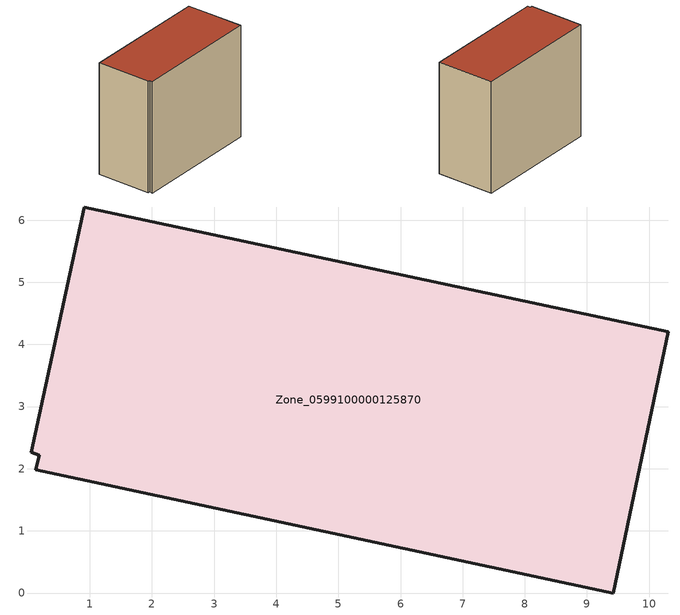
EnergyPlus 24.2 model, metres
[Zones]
Zone_0599100000125870
 floor ground (C_G): 9.42,0 0.13,1.98 0.18,2.22 0.06,2.26 0.91,6.21 10.31,4.2 z0
 wall outside (C_F): 9.42,0 10.31,4.2 0.91,6.21 0.06,2.26 0.18,2.22 0.13,1.98 9.42,0 z0:8.39
 roof outside (C_R): 0.13,1.98 9.42,0 10.31,4.2 0.91,6.21 0.06,2.26 0.18,2.22 z8.39
[BUILDING]
Pand.0599100000125870: North Axis=0; Terrain=City; Loads Convergence Tolerance Value=0.04; Temperature Convergence Tolerance Value=0.4; Solar Distribution=FullExterior; Maximum Number of Warmup Days=25; Minimum Number of Warmup Days=1
[Site:Location]
Rotterdam.The.Hague.AP_ZH_NLD Design_Conditions: Latitude=51.96; Longitude=4.45; Time Zone=1; Elevation=-4.5
[SITE:GROUNDTEMPERATURE:BUILDINGSURFACE]
18, 18, 18, 18, 18, 18, 18, 18, 18, 18, 18, 18
[MATERIAL] Thermal Absorptance=0.9; Solar Absorptance=0.7; Visible Absorptance=0.7
Name | Roughness | Thickness | Conductivity | Density | Specific Heat
G.TI.1975-1991 | MediumSmooth | 0.15 | 0.288461 | 540 | 1210
F.TI.1975-1991 | Rough | 0.3 | 0.230769 | 1920 | 840
R.TI.1975-1991 | MediumRough | 0.2 | 0.153846 | 1500 | 1000
[CONSTRUCTION]
C_G: G.TI.1975-1991
C_F: F.TI.1975-1991
C_R: R.TI.1975-1991
[ZONE]
Zone_0599100000125870: Type=1; Multiplier=1; Ceiling Height=Autocalculate; Volume=Autocalculate; Floor Area=autocalculate; Part of Total Floor Area=Yes
[ZONEINFILTRATION:DESIGNFLOWRATE]
Infil_Zone_0599100000125870: Zone or ZoneList or Space or SpaceList=Zone_0599100000125870; Schedule=AlwaysOn; Design Flow Rate Calculation Method=Flow/Area; Flow Rate per Floor Area=0.003; Constant Term Coefficient=1; Temperature Term Coefficient=0; Velocity Term Coefficient=0; Velocity Squared Term Coefficient=0
[HVACTEMPLATE:ZONE:IDEALLOADSAIRSYSTEM]
Zone_0599100000125870: Maximum Heating Supply Air Temperature=50; Minimum Cooling Supply Air Temperature=13; Maximum Heating Supply Air Humidity Ratio=0.0156; Minimum Cooling Supply Air Humidity Ratio=0.0077; Heating Limit=NoLimit; Cooling Limit=NoLimit; Dehumidification Control Type=ConstantSensibleHeatRatio; Cooling Sensible Heat Ratio=0.7; Dehumidification Setpoint=60; Humidification Control Type=None; Humidification Setpoint=30; Outdoor Air Method=None; Outdoor Air Flow Rate per Person=0.00944; Outdoor Air Flow Rate per Zone Floor Area=0; Outdoor Air Flow Rate per Zone=0; Demand Controlled Ventilation Type=None; Outdoor Air Economizer Type=NoEconomizer; Heat Recovery Type=None; Sensible Heat Recovery Effectiveness=0.7; Latent Heat Recovery Effectiveness=0.65
[ZONECONTROL:THERMOSTAT]
ThermostatControl_Zone_0599100000125870: Zone or ZoneList=Zone_0599100000125870; Control Type Schedule=DualSetpointControlType; Control 1=Thermostat_Zone_0599100000125870; Temperature Difference Between Cutout And Setpoint=0
[THERMOSTATSETPOINT:DUALSETPOINT]
Thermostat_Zone_0599100000125870: Heating Setpoint Temperature Schedule=HeatingSetpoint_Zone_0599100000125870; Cooling Setpoint Temperature Schedule=CoolingSetpoint_Zone_0599100000125870
[SCHEDULE:COMPACT]
HeatingSetpoint_Zone_0599100000125870: Through: 12/31, For: AllDays, Until: 24:00, 21
CoolingSetpoint_Zone_0599100000125870: Through: 12/31, For: AllDays, Until: 24:00, 24
DualSetpointControlType: Through: 12/31, For: AllDays, Until: 24:00, 4
AlwaysOn: Through: 12/31, For: AllDays, Until: 24:00, 1
